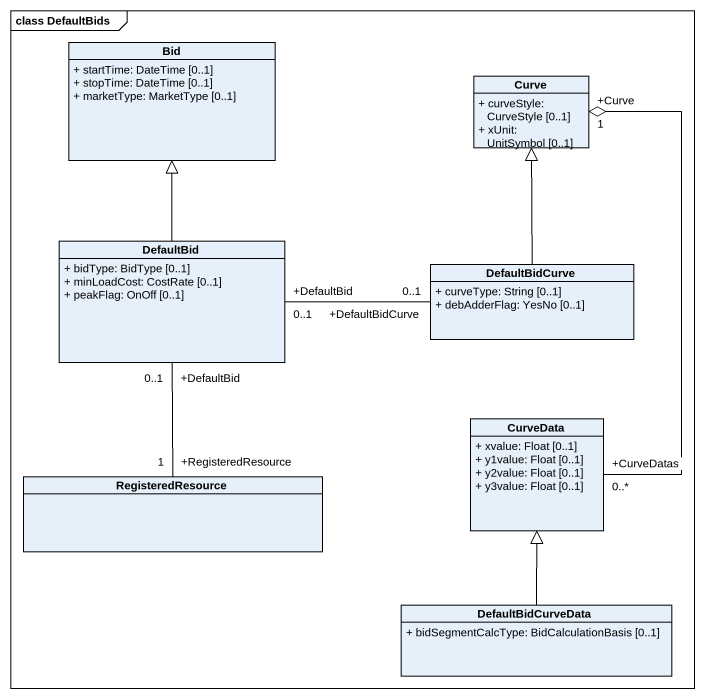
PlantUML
@startuml
mainframe class DefaultBids
hide circle
hide empty members
skinparam classAttributeIconSize 0
class Bid {
  + startTime: DateTime [0..1]
  + stopTime: DateTime [0..1]
  + marketType: MarketType [0..1]
}
class Curve {
  + curveStyle: CurveStyle [0..1]
  + xUnit: UnitSymbol [0..1]
}
class DefaultBid {
  + bidType: BidType [0..1]
  + minLoadCost: CostRate [0..1]
  + peakFlag: OnOff [0..1]
}
class DefaultBidCurve {
  + curveType: String [0..1]
  + debAdderFlag: YesNo [0..1]
}
class CurveData {
  + xvalue: Float [0..1]
  + y1value: Float [0..1]
  + y2value: Float [0..1]
  + y3value: Float [0..1]
}
class RegisteredResource
class DefaultBidCurveData {
  + bidSegmentCalcType: BidCalculationBasis [0..1]
}
DefaultBid -up-|> Bid
DefaultBid "+DefaultBid\n0..1" -right- "+DefaultBidCurve\n0..1" DefaultBidCurve
DefaultBid "+DefaultBid\n0..1" -- "+RegisteredResource\n1" RegisteredResource
DefaultBidCurve -up-|> Curve
CurveData "+CurveDatas\n0..*" -up-o "+Curve\n1" Curve
DefaultBidCurveData -up-|> CurveData
@enduml
